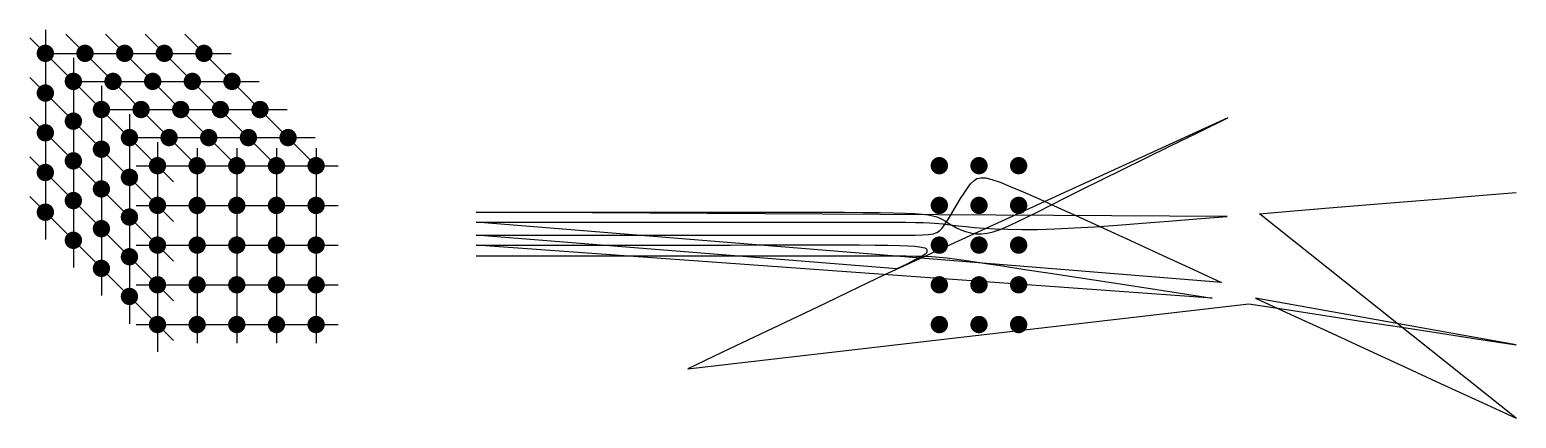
# Model space of a CAD drawing. Extents: x 63 to 703, y 5 to 172.
import ezdxf

# ---------------------------------------------------------------- set-up
doc = ezdxf.new("R2010")
doc.units = 0
doc.layers.get('0').update_dxf_attribs({"linetype": 'CONTINUOUS'})

msp = doc.modelspace()

# ---------------------------------------------------------------- linework, layer by layer
for p, q in [((124.51, 106.38), (62.63, 168.27)), ((69.35, 171.67), (69.35, 81.53)), ((134.71, 113.26), (78.21, 169.76)), ((151.78, 113.26), (95.28, 169.76)), ((168.85, 113.26), (112.35, 169.76)), ((185.92, 113.26), (129.42, 169.76)), ((69.35, 161.55), (149.37, 161.55)), ((81.42, 159.6), (81.42, 69.46)), ((124.51, 89.31), (62.63, 151.2)), ((81.42, 149.48), (161.44, 149.48)), ((93.49, 147.53), (93.49, 57.39)), ((93.49, 137.4), (173.52, 137.4)), ((105.56, 135.46), (105.56, 45.32)), ((124.51, 72.24), (62.63, 134.13)), ((105.56, 125.33), (185.59, 125.33)), ((117.64, 123.39), (117.64, 33.25)), ((124.51, 55.17), (62.63, 117.05)), ((134.71, 120.72), (134.71, 37.04)), ((151.78, 120.72), (151.78, 37.04)), ((168.85, 120.72), (168.85, 37.04)), ((185.92, 120.72), (185.92, 37.04)), ((108.51, 113.26), (195.47, 113.26)), ((124.51, 38.1), (62.63, 99.98)), ((108.51, 96.19), (195.47, 96.19)), ((108.51, 79.12), (195.47, 79.12)), ((108.51, 62.05), (195.47, 62.05)), ((108.51, 44.97), (195.47, 44.97))]:
    msp.add_line(p, q)
at = {"const_width": 3.73}
for points in [[(67.48, 161.55, 1), (71.22, 161.55, 1)], [(84.55, 161.55, 1), (88.29, 161.55, 1)], [(101.63, 161.55, 1), (105.36, 161.55, 1)], [(118.7, 161.55, 1), (122.43, 161.55, 1)], [(135.77, 161.55, 1), (139.5, 161.55, 1)], [(67.48, 144.48, 1), (71.22, 144.48, 1)], [(79.55, 149.48, 1), (83.29, 149.48, 1)], [(96.63, 149.48, 1), (100.36, 149.48, 1)], [(113.7, 149.48, 1), (117.43, 149.48, 1)], [(130.77, 149.48, 1), (134.5, 149.48, 1)], [(147.84, 149.48, 1), (151.58, 149.48, 1)], [(91.63, 137.4, 1), (95.36, 137.4, 1)], [(108.7, 137.4, 1), (112.43, 137.4, 1)], [(125.77, 137.4, 1), (129.5, 137.4, 1)], [(142.84, 137.4, 1), (146.58, 137.4, 1)], [(159.91, 137.4, 1), (163.65, 137.4, 1)], [(79.55, 132.4, 1), (83.29, 132.4, 1)], [(67.48, 127.4, 1), (71.22, 127.4, 1)], [(103.7, 125.33, 1), (107.43, 125.33, 1)], [(120.77, 125.33, 1), (124.5, 125.33, 1)], [(137.84, 125.33, 1), (141.57, 125.33, 1)], [(154.91, 125.33, 1), (158.65, 125.33, 1)], [(171.98, 125.33, 1), (175.72, 125.33, 1)], [(91.63, 120.33, 1), (95.36, 120.33, 1)], [(79.55, 115.33, 1), (83.29, 115.33, 1)], [(115.77, 113.26, 1), (119.5, 113.26, 1)], [(132.84, 113.26, 1), (136.57, 113.26, 1)], [(149.91, 113.26, 1), (153.65, 113.26, 1)], [(166.98, 113.26, 1), (170.72, 113.26, 1)], [(184.06, 113.26, 1), (187.79, 113.26, 1)], [(452.4, 113.26, 1), (456.14, 113.26, 1)], [(469.48, 113.26, 1), (473.21, 113.26, 1)], [(486.55, 113.26, 1), (490.28, 113.26, 1)], [(67.48, 110.33, 1), (71.22, 110.33, 1)], [(103.7, 108.26, 1), (107.43, 108.26, 1)], [(91.63, 103.26, 1), (95.36, 103.26, 1)], [(67.48, 93.26, 1), (71.22, 93.26, 1)], [(79.55, 98.26, 1), (83.29, 98.26, 1)], [(115.77, 96.19, 1), (119.5, 96.19, 1)], [(132.84, 96.19, 1), (136.57, 96.19, 1)], [(149.91, 96.19, 1), (153.65, 96.19, 1)], [(166.98, 96.19, 1), (170.72, 96.19, 1)], [(184.06, 96.19, 1), (187.79, 96.19, 1)], [(452.4, 96.19, 1), (456.14, 96.19, 1)], [(469.48, 96.19, 1), (473.21, 96.19, 1)], [(486.55, 96.19, 1), (490.28, 96.19, 1)], [(91.63, 86.19, 1), (95.36, 86.19, 1)], [(103.7, 91.19, 1), (107.43, 91.19, 1)], [(79.55, 81.19, 1), (83.29, 81.19, 1)], [(103.7, 74.12, 1), (107.43, 74.12, 1)], [(115.77, 79.12, 1), (119.5, 79.12, 1)], [(132.84, 79.12, 1), (136.57, 79.12, 1)], [(149.91, 79.12, 1), (153.65, 79.12, 1)], [(166.98, 79.12, 1), (170.72, 79.12, 1)], [(184.06, 79.12, 1), (187.79, 79.12, 1)], [(452.4, 79.12, 1), (456.14, 79.12, 1)], [(469.48, 79.12, 1), (473.21, 79.12, 1)], [(486.55, 79.12, 1), (490.28, 79.12, 1)], [(91.63, 69.12, 1), (95.36, 69.12, 1)], [(115.77, 62.05, 1), (119.5, 62.05, 1)], [(132.84, 62.05, 1), (136.57, 62.05, 1)], [(149.91, 62.05, 1), (153.65, 62.05, 1)], [(166.98, 62.05, 1), (170.72, 62.05, 1)], [(184.06, 62.05, 1), (187.79, 62.05, 1)], [(452.4, 62.05, 1), (456.14, 62.05, 1)], [(469.48, 62.05, 1), (473.21, 62.05, 1)], [(486.55, 62.05, 1), (490.28, 62.05, 1)], [(103.7, 57.05, 1), (107.43, 57.05, 1)], [(115.77, 44.97, 1), (119.5, 44.97, 1)], [(132.84, 44.97, 1), (136.57, 44.97, 1)], [(149.91, 44.97, 1), (153.65, 44.97, 1)], [(166.98, 44.97, 1), (170.72, 44.97, 1)], [(184.06, 44.97, 1), (187.79, 44.97, 1)], [(452.4, 44.97, 1), (456.14, 44.97, 1)], [(469.48, 44.97, 1), (473.21, 44.97, 1)], [(486.55, 44.97, 1), (490.28, 44.97, 1)]]:
    msp.add_lwpolyline(points, format="xyb", close=True, dxfattribs=at)
for points in [[(254.89, 93.3), (275.74, 93.3), (294.47, 93.3), (311.32, 93.3), (326.52, 93.3), (340.31, 93.3), (352.91, 93.3), (364.56, 93.3), (375.5, 93.3), (385.89, 93.3), (395.73, 93.3), (404.96, 93.28), (413.5, 93.25), (421.29, 93.2), (428.26, 93.12), (434.35, 93.01), (439.48, 92.86), (443.64, 92.68), (446.93, 92.44), (449.51, 92.14), (451.52, 91.76), (453.12, 91.31), (454.45, 90.76), (455.67, 90.11), (456.92, 89.35), (458.33, 88.47), (459.91, 87.53), (461.66, 86.59), (463.55, 85.7), (465.58, 84.93), (467.74, 84.33), (470.01, 83.97), (472.37, 83.91), (474.85, 84.19), (477.5, 84.83), (480.42, 85.83), (483.7, 87.19), (487.43, 88.92), (491.7, 91.02), (496.61, 93.48), (502.24, 96.33), (508.67, 99.54), (515.95, 103.15), (524.08, 107.17), (533.09, 111.6), (543.01, 116.46), (553.86, 121.77), (565.65, 127.53), (578.42, 133.77), (430.41, 66.17), (423.54, 62.86), (415.17, 58.85), (405.15, 54.07), (393.36, 48.47), (379.66, 41.96), (363.9, 34.48), (345.95, 25.97), (587.57, 53.9), (603.75, 51.41), (620.18, 48.88), (636.76, 46.33), (653.39, 43.78), (669.98, 41.23), (686.44, 38.7), (702.67, 36.2), (590.42, 56.35), (605.67, 49.33), (621.39, 42.1), (637.45, 34.71), (653.74, 27.22), (670.12, 19.68), (686.47, 12.16), (702.67, 4.71), (592.17, 92.6), (606.85, 93.81), (622.14, 95.07), (637.89, 96.37), (653.95, 97.7), (670.2, 99.04), (686.49, 100.38), (702.67, 101.72)], [(254.89, 89.02), (275.72, 89.02), (294.43, 89.02), (311.26, 89.02), (326.44, 89.02), (340.2, 89.02), (352.8, 89.02), (364.45, 89.02), (375.41, 89.02), (385.85, 89.02), (395.75, 89.02), (405.05, 89.01), (413.66, 89), (421.52, 88.99), (428.56, 88.97), (434.7, 88.94), (439.87, 88.91), (444.04, 88.86), (447.36, 88.8), (450.01, 88.71), (452.2, 88.6), (454.09, 88.45), (455.89, 88.27), (457.77, 88.03), (459.94, 87.75), (462.56, 87.42), (465.67, 87.06), (469.31, 86.7), (473.52, 86.37), (478.31, 86.09), (483.74, 85.9), (489.81, 85.82), (496.58, 85.88), (504.05, 86.11), (512.27, 86.5), (521.24, 87.03), (531, 87.69), (541.55, 88.48), (552.93, 89.37), (565.15, 90.37), (578.23, 91.44), (254.89, 93.3), (275.74, 93.3), (294.47, 93.3), (311.32, 93.3), (326.52, 93.3), (340.31, 93.3), (352.91, 93.3), (364.56, 93.3), (375.5, 93.3), (385.89, 93.3), (395.73, 93.3), (404.96, 93.28), (413.5, 93.25), (421.29, 93.2), (428.26, 93.12), (434.35, 93.01), (439.48, 92.86), (443.64, 92.68), (446.93, 92.44), (449.51, 92.14), (451.52, 91.76), (453.12, 91.31), (454.45, 90.76), (455.67, 90.11), (456.92, 89.35), (458.33, 88.47), (459.91, 87.53), (461.66, 86.59), (463.55, 85.7), (465.58, 84.93), (467.74, 84.33), (470.01, 83.97), (472.37, 83.91), (474.85, 84.19), (477.5, 84.83), (480.42, 85.83), (483.7, 87.19), (487.43, 88.92), (491.7, 91.02), (496.61, 93.48), (502.24, 96.33), (508.67, 99.54), (515.95, 103.15), (524.08, 107.17), (533.09, 111.6), (543.01, 116.46), (553.86, 121.77), (565.65, 127.53), (578.42, 133.77), (430.41, 66.17), (423.54, 62.86), (415.17, 58.85), (405.15, 54.07), (393.36, 48.47), (379.66, 41.96), (363.9, 34.48), (345.95, 25.97), (587.57, 53.9), (603.75, 51.41), (620.18, 48.88), (636.76, 46.33), (653.39, 43.78), (669.98, 41.23), (686.44, 38.7), (702.67, 36.2), (590.42, 56.35), (605.67, 49.33), (621.39, 42.1), (637.45, 34.71), (653.74, 27.22), (670.12, 19.68), (686.47, 12.16), (702.67, 4.71)], [(254.89, 83.41), (275.72, 83.41), (294.42, 83.41), (311.24, 83.41), (326.41, 83.41), (340.18, 83.41), (352.76, 83.41), (364.41, 83.41), (375.35, 83.41), (385.76, 83.41), (395.64, 83.41), (404.91, 83.41), (413.5, 83.41), (421.34, 83.41), (428.36, 83.41), (434.48, 83.41), (439.65, 83.41), (443.82, 83.42), (447.1, 83.48), (449.66, 83.65), (451.62, 83.97), (453.14, 84.5), (454.37, 85.29), (455.45, 86.39), (456.53, 87.85), (457.74, 89.71), (459.06, 91.88), (460.47, 94.25), (461.94, 96.71), (463.43, 99.17), (464.92, 101.51), (466.37, 103.62), (467.75, 105.41), (469.08, 106.78), (470.47, 107.68), (472.13, 108.09), (474.22, 108), (476.91, 107.36), (480.39, 106.16), (484.83, 104.38), (490.42, 101.98), (497.27, 98.95), (505.36, 95.32), (514.62, 91.12), (524.97, 86.41), (536.33, 81.21), (548.63, 75.56), (561.8, 69.51), (575.75, 63.09), (254.89, 89.02), (275.72, 89.02), (294.43, 89.02), (311.26, 89.02), (326.44, 89.02), (340.2, 89.02), (352.8, 89.02), (364.45, 89.02), (375.41, 89.02), (385.85, 89.02), (395.75, 89.02), (405.05, 89.01), (413.66, 89), (421.52, 88.99), (428.56, 88.97), (434.7, 88.94), (439.87, 88.91), (444.04, 88.86), (447.36, 88.8), (450.01, 88.71), (452.2, 88.6), (454.09, 88.45), (455.89, 88.27), (457.77, 88.03), (459.94, 87.75), (462.56, 87.42), (465.67, 87.06), (469.31, 86.7), (473.52, 86.37), (478.31, 86.09), (483.74, 85.9), (489.81, 85.82), (496.58, 85.88), (504.05, 86.11), (512.27, 86.5), (521.24, 87.03), (531, 87.69), (541.55, 88.48), (552.93, 89.37), (565.15, 90.37), (578.23, 91.44), (254.89, 93.3), (275.74, 93.3), (294.47, 93.3), (311.32, 93.3), (326.52, 93.3), (340.31, 93.3), (352.91, 93.3), (364.56, 93.3), (375.5, 93.3), (385.89, 93.3), (395.73, 93.3), (404.96, 93.28), (413.5, 93.25), (421.29, 93.2), (428.26, 93.12), (434.35, 93.01), (439.48, 92.86), (443.64, 92.68), (446.93, 92.44), (449.51, 92.14), (451.52, 91.76), (453.12, 91.31), (454.45, 90.76), (455.67, 90.11), (456.92, 89.35), (458.33, 88.47), (459.91, 87.53), (461.66, 86.59), (463.55, 85.7), (465.58, 84.93), (467.74, 84.33), (470.01, 83.97), (472.37, 83.91), (474.85, 84.19), (477.5, 84.83), (480.42, 85.83), (483.7, 87.19), (487.43, 88.92), (491.7, 91.02), (496.61, 93.48), (502.24, 96.33), (508.67, 99.54), (515.95, 103.15), (524.08, 107.17), (533.09, 111.6), (543.01, 116.46), (553.86, 121.77), (565.65, 127.53), (578.42, 133.77), (430.41, 66.17), (423.54, 62.86), (415.17, 58.85), (405.15, 54.07), (393.36, 48.47), (379.66, 41.96), (363.9, 34.48), (345.95, 25.97), (587.57, 53.9), (603.75, 51.41), (620.18, 48.88), (636.76, 46.33), (653.39, 43.78), (669.98, 41.23), (686.44, 38.7), (702.67, 36.2)], [(254.89, 79.13), (275.72, 79.13), (294.43, 79.13), (311.26, 79.13), (326.44, 79.13), (340.19, 79.14), (352.73, 79.15), (364.3, 79.16), (375.12, 79.18), (385.38, 79.2), (395.04, 79.22), (404.06, 79.23), (412.36, 79.23), (419.87, 79.21), (426.54, 79.16), (432.3, 79.08), (437.08, 78.96), (440.86, 78.8), (443.71, 78.6), (445.78, 78.38), (447.2, 78.13), (448.08, 77.88), (448.57, 77.63), (448.78, 77.39), (448.84, 77.17), (448.87, 76.97), (448.88, 76.79), (448.88, 76.63), (448.87, 76.49), (448.86, 76.36), (448.85, 76.23), (448.84, 76.11), (448.84, 75.99), (448.81, 75.84), (448.64, 75.63), (448.17, 75.27), (447.25, 74.69), (445.72, 73.83), (443.42, 72.62), (440.21, 70.98), (435.92, 68.86), (254.89, 83.41), (275.72, 83.41), (294.42, 83.41), (311.24, 83.41), (326.41, 83.41), (340.18, 83.41), (352.76, 83.41), (364.41, 83.41), (375.35, 83.41), (385.76, 83.41), (395.64, 83.41), (404.91, 83.41), (413.5, 83.41), (421.34, 83.41), (428.36, 83.41), (434.48, 83.41), (439.65, 83.41), (443.82, 83.42), (447.1, 83.48), (449.66, 83.65), (451.62, 83.97), (453.14, 84.5), (454.37, 85.29), (455.45, 86.39), (456.53, 87.85), (457.74, 89.71), (459.06, 91.88), (460.47, 94.25), (461.94, 96.71), (463.43, 99.17), (464.92, 101.51), (466.37, 103.62), (467.75, 105.41), (469.08, 106.78), (470.47, 107.68), (472.13, 108.09), (474.22, 108), (476.91, 107.36), (480.39, 106.16), (484.83, 104.38), (490.42, 101.98), (497.27, 98.95), (505.36, 95.32), (514.62, 91.12), (524.97, 86.41), (536.33, 81.21), (548.63, 75.56), (561.8, 69.51), (575.75, 63.09), (254.89, 89.02), (275.72, 89.02), (294.43, 89.02), (311.26, 89.02), (326.44, 89.02), (340.2, 89.02), (352.8, 89.02), (364.45, 89.02), (375.41, 89.02), (385.85, 89.02), (395.75, 89.02), (405.05, 89.01), (413.66, 89), (421.52, 88.99), (428.56, 88.97), (434.7, 88.94), (439.87, 88.91), (444.04, 88.86), (447.36, 88.8), (450.01, 88.71), (452.2, 88.6), (454.09, 88.45), (455.89, 88.27), (457.77, 88.03), (459.94, 87.75), (462.56, 87.42), (465.67, 87.06), (469.31, 86.7), (473.52, 86.37), (478.31, 86.09), (483.74, 85.9), (489.81, 85.82), (496.58, 85.88), (504.05, 86.11), (512.27, 86.5), (521.24, 87.03), (531, 87.69), (541.55, 88.48), (552.93, 89.37), (565.15, 90.37), (578.23, 91.44), (254.89, 93.3), (275.74, 93.3), (294.47, 93.3), (311.32, 93.3), (326.52, 93.3), (340.31, 93.3), (352.91, 93.3), (364.56, 93.3), (375.5, 93.3), (385.89, 93.3), (395.73, 93.3), (404.96, 93.28), (413.5, 93.25), (421.29, 93.2), (428.26, 93.12), (434.35, 93.01), (439.48, 92.86), (443.64, 92.68), (446.93, 92.44), (449.51, 92.14), (451.52, 91.76), (453.12, 91.31), (454.45, 90.76), (455.67, 90.11), (456.92, 89.35), (458.33, 88.47), (459.91, 87.53), (461.66, 86.59), (463.55, 85.7), (465.58, 84.93), (467.74, 84.33), (470.01, 83.97), (472.37, 83.91), (474.85, 84.19), (477.5, 84.83), (480.42, 85.83), (483.7, 87.19), (487.43, 88.92), (491.7, 91.02), (496.61, 93.48), (502.24, 96.33), (508.67, 99.54), (515.95, 103.15), (524.08, 107.17), (533.09, 111.6), (543.01, 116.46), (553.86, 121.77), (565.65, 127.53), (578.42, 133.77)], [(254.89, 74.51), (275.7, 74.51), (294.4, 74.51), (311.22, 74.51), (326.4, 74.51), (340.17, 74.51), (352.77, 74.51), (364.43, 74.51), (375.39, 74.51), (385.84, 74.51), (395.74, 74.51), (405.05, 74.51), (413.67, 74.5), (421.55, 74.5), (428.6, 74.49), (434.77, 74.47), (439.98, 74.45), (444.22, 74.43), (447.77, 74.36), (450.97, 74.22), (454.14, 73.99), (457.64, 73.62), (461.79, 73.08), (466.94, 72.34), (473.42, 71.38), (481.49, 70.16), (491.07, 68.7), (502.02, 67.03), (514.17, 65.17), (527.37, 63.15), (541.46, 60.98), (556.3, 58.7), (571.71, 56.33), (254.89, 79.13), (275.72, 79.13), (294.43, 79.13), (311.26, 79.13), (326.44, 79.13), (340.19, 79.14), (352.73, 79.15), (364.3, 79.16), (375.12, 79.18), (385.38, 79.2), (395.04, 79.22), (404.06, 79.23), (412.36, 79.23), (419.87, 79.21), (426.54, 79.16), (432.3, 79.08), (437.08, 78.96), (440.86, 78.8), (443.71, 78.6), (445.78, 78.38), (447.2, 78.13), (448.08, 77.88), (448.57, 77.63), (448.78, 77.39), (448.84, 77.17), (448.87, 76.97), (448.88, 76.79), (448.88, 76.63), (448.87, 76.49), (448.86, 76.36), (448.85, 76.23), (448.84, 76.11), (448.84, 75.99), (448.81, 75.84), (448.64, 75.63), (448.17, 75.27), (447.25, 74.69), (445.72, 73.83), (443.42, 72.62), (440.21, 70.98), (435.92, 68.86), (254.89, 83.41), (275.72, 83.41), (294.42, 83.41), (311.24, 83.41), (326.41, 83.41), (340.18, 83.41), (352.76, 83.41), (364.41, 83.41), (375.35, 83.41), (385.76, 83.41), (395.64, 83.41), (404.91, 83.41), (413.5, 83.41), (421.34, 83.41), (428.36, 83.41), (434.48, 83.41), (439.65, 83.41), (443.82, 83.42), (447.1, 83.48), (449.66, 83.65), (451.62, 83.97), (453.14, 84.5), (454.37, 85.29), (455.45, 86.39), (456.53, 87.85), (457.74, 89.71), (459.06, 91.88), (460.47, 94.25), (461.94, 96.71), (463.43, 99.17), (464.92, 101.51), (466.37, 103.62), (467.75, 105.41), (469.08, 106.78), (470.47, 107.68), (472.13, 108.09), (474.22, 108), (476.91, 107.36), (480.39, 106.16), (484.83, 104.38), (490.42, 101.98), (497.27, 98.95), (505.36, 95.32), (514.62, 91.12), (524.97, 86.41), (536.33, 81.21), (548.63, 75.56), (561.8, 69.51), (575.75, 63.09), (254.89, 89.02), (275.72, 89.02), (294.43, 89.02), (311.26, 89.02), (326.44, 89.02), (340.2, 89.02), (352.8, 89.02), (364.45, 89.02), (375.41, 89.02), (385.85, 89.02), (395.75, 89.02), (405.05, 89.01), (413.66, 89), (421.52, 88.99), (428.56, 88.97), (434.7, 88.94), (439.87, 88.91), (444.04, 88.86), (447.36, 88.8), (450.01, 88.71), (452.2, 88.6), (454.09, 88.45), (455.89, 88.27), (457.77, 88.03), (459.94, 87.75), (462.56, 87.42), (465.67, 87.06), (469.31, 86.7), (473.52, 86.37), (478.31, 86.09), (483.74, 85.9), (489.81, 85.82), (496.58, 85.88), (504.05, 86.11), (512.27, 86.5), (521.24, 87.03), (531, 87.69), (541.55, 88.48), (552.93, 89.37), (565.15, 90.37), (578.23, 91.44), (254.89, 93.3), (275.74, 93.3), (294.47, 93.3), (311.32, 93.3), (326.52, 93.3), (340.31, 93.3), (352.91, 93.3), (364.56, 93.3), (375.5, 93.3), (385.89, 93.3), (395.73, 93.3), (404.96, 93.28), (413.5, 93.25), (421.29, 93.2), (428.26, 93.12), (434.35, 93.01), (439.48, 92.86), (443.64, 92.68), (446.93, 92.44), (449.51, 92.14), (451.52, 91.76), (453.12, 91.31), (454.45, 90.76), (455.67, 90.11), (456.92, 89.35), (458.33, 88.47), (459.91, 87.53), (461.66, 86.59), (463.55, 85.7), (465.58, 84.93), (467.74, 84.33), (470.01, 83.97), (472.37, 83.91), (474.85, 84.19), (477.5, 84.83), (480.42, 85.83), (483.7, 87.19), (487.43, 88.92), (491.7, 91.02), (496.61, 93.48), (502.24, 96.33), (508.67, 99.54), (515.95, 103.15), (524.08, 107.17), (533.09, 111.6), (543.01, 116.46), (553.86, 121.77), (565.65, 127.53), (578.42, 133.77), (430.41, 66.17), (423.54, 62.86), (415.17, 58.85), (405.15, 54.07), (393.36, 48.47), (379.66, 41.96), (363.9, 34.48), (345.95, 25.97)]]:
    msp.add_lwpolyline(points)

doc.saveas('drawing.dxf')
